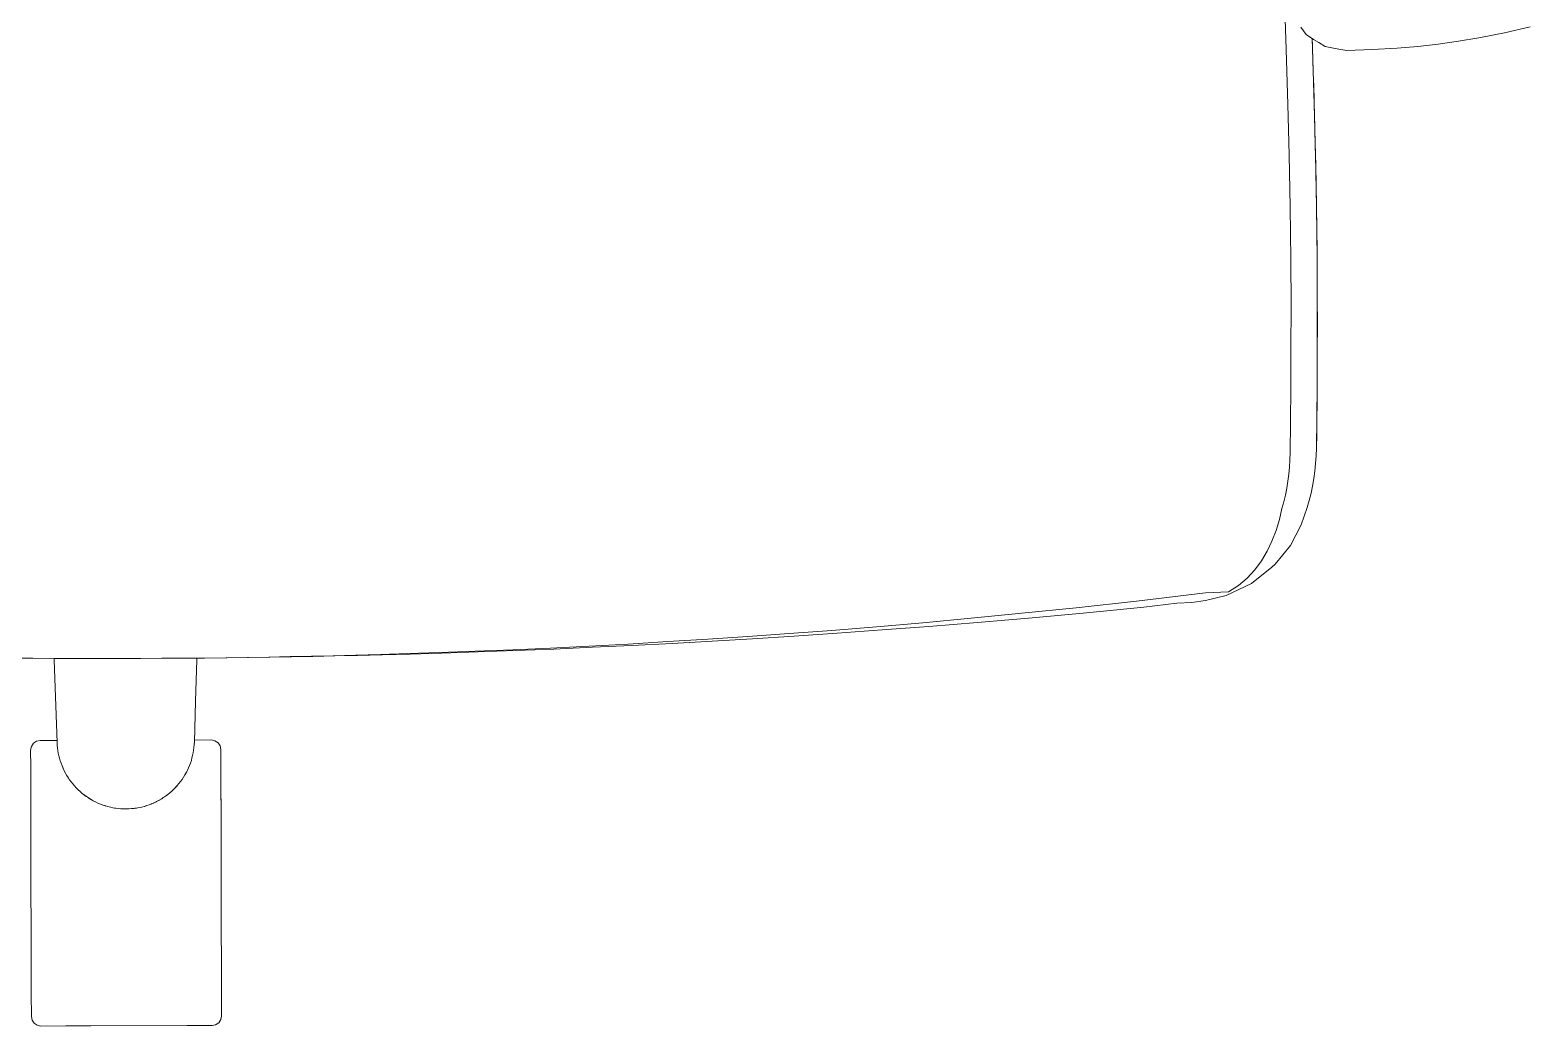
# Model space of a CAD drawing. Header units: inches. Extents: x 14 to 610, y 9 to 600.
# Drawn here: x 463.88 to 475.86, y 533.75 to 541.69 of the extents above; entities that cross this region are included whole.
import ezdxf
from ezdxf.enums import TextEntityAlignment as Align

# ---------------------------------------------------------------- set-up
doc = ezdxf.new("R2010")
doc.units = ezdxf.units.IN
doc.header["$MEASUREMENT"] = 0
doc.layers.add('A-FURN', color=7, linetype='Continuous')
doc.styles.get("Standard").update_dxf_attribs({"font": 'arial.ttf'})

# ---------------------------------------------------------------- blocks, each defined once
blk = doc.blocks.new('P_5CS712HBBK')
at = {"color": 0, "linetype": 'Continuous', "lineweight": 0}
for p, q in [((9.228, 6.213), (9.237, 5.971)), ((9.228, 6.213), (9.237, 5.971)), ((9.354, 6.147), (9.397, 6.09)), ((10.98, 6.104), (11.184, 6.151)), ((10.98, 6.104), (11.184, 6.151)), ((9.456, 6.05), (9.397, 6.09)), ((9.444, 6.058), (9.446, 6)), ((9.444, 6.058), (9.447, 5.976)), ((9.446, 6), (9.444, 6.058)), ((9.447, 5.976), (9.444, 6.058)), ((9.447, 5.976), (9.446, 6)), ((9.456, 6.05), (9.496, 6.026)), ((9.496, 6.026), (9.456, 6.05)), ((9.496, 6.026), (9.547, 5.995)), ((9.628, 5.978), (9.547, 5.995)), ((10.124, 5.98), (10.288, 5.995)), ((10.124, 5.98), (10.288, 5.995)), ((10.288, 5.995), (10.451, 6.013)), ((10.288, 5.995), (10.451, 6.013)), ((10.451, 6.013), (10.613, 6.036)), ((10.451, 6.013), (10.613, 6.036)), ((10.613, 6.036), (10.774, 6.063)), ((10.613, 6.036), (10.774, 6.063)), ((10.774, 6.063), (10.98, 6.104)), ((10.774, 6.063), (10.98, 6.104)), ((9.237, 5.971), (9.251, 5.531)), ((9.237, 5.971), (9.251, 5.531)), ((9.447, 5.976), (9.45, 5.892)), ((9.447, 5.976), (9.461, 5.534)), ((9.461, 5.534), (9.447, 5.976)), ((9.45, 5.892), (9.453, 5.784)), ((9.453, 5.784), (9.45, 5.892)), ((9.628, 5.978), (9.674, 5.971)), ((9.674, 5.971), (9.628, 5.978)), ((9.674, 5.971), (9.721, 5.963)), ((9.721, 5.963), (9.674, 5.971)), ((9.721, 5.963), (9.923, 5.969)), ((9.721, 5.963), (9.923, 5.969)), ((9.923, 5.969), (10.124, 5.98)), ((9.923, 5.969), (10.124, 5.98)), ((9.453, 5.784), (9.457, 5.676)), ((9.457, 5.676), (9.453, 5.784)), ((9.457, 5.676), (9.46, 5.569)), ((9.46, 5.569), (9.457, 5.676)), ((9.251, 5.531), (9.261, 5.129)), ((9.251, 5.531), (9.261, 5.129)), ((9.461, 5.534), (9.46, 5.569)), ((9.461, 5.534), (9.463, 5.459)), ((9.461, 5.534), (9.471, 5.13)), ((9.471, 5.13), (9.461, 5.534)), ((9.463, 5.459), (9.466, 5.336)), ((9.466, 5.336), (9.463, 5.459)), ((9.466, 5.336), (9.469, 5.198)), ((9.469, 5.198), (9.466, 5.336)), ((9.471, 5.13), (9.469, 5.198)), ((9.261, 5.129), (9.269, 4.711)), ((9.261, 5.129), (9.269, 4.711)), ((9.471, 5.13), (9.473, 5.047)), ((9.471, 5.13), (9.479, 4.713)), ((9.479, 4.713), (9.471, 5.13)), ((9.473, 5.047), (9.476, 4.888)), ((9.476, 4.888), (9.473, 5.047)), ((9.476, 4.888), (9.478, 4.721)), ((9.478, 4.721), (9.476, 4.888)), ((9.269, 4.711), (9.273, 4.297)), ((9.269, 4.711), (9.273, 4.297)), ((9.479, 4.713), (9.478, 4.721)), ((9.479, 4.713), (9.481, 4.544)), ((9.479, 4.713), (9.483, 4.301)), ((9.483, 4.301), (9.479, 4.713)), ((9.481, 4.544), (9.483, 4.356)), ((9.483, 4.356), (9.481, 4.544)), ((9.483, 4.301), (9.483, 4.356)), ((9.273, 4.297), (9.276, 3.921)), ((9.273, 4.297), (9.276, 3.921)), ((9.483, 4.301), (9.484, 4.154)), ((9.483, 4.301), (9.485, 3.93)), ((9.485, 3.93), (9.483, 4.301)), ((9.484, 4.154), (9.485, 4.049)), ((9.485, 4.049), (9.484, 4.154)), ((9.485, 3.93), (9.484, 4.154)), ((9.485, 4.049), (9.485, 3.941)), ((9.485, 3.941), (9.485, 4.049)), ((9.276, 3.921), (9.275, 3.58)), ((9.276, 3.921), (9.275, 3.58)), ((9.485, 3.941), (9.485, 3.934)), ((9.485, 3.934), (9.485, 3.941)), ((9.485, 3.93), (9.485, 3.594)), ((9.485, 3.594), (9.485, 3.93)), ((9.485, 3.924), (9.486, 3.832)), ((9.486, 3.832), (9.485, 3.924)), ((9.486, 3.724), (9.485, 3.618)), ((9.485, 3.618), (9.486, 3.724)), ((9.486, 3.832), (9.486, 3.724)), ((9.486, 3.724), (9.486, 3.832)), ((9.485, 3.594), (9.484, 3.292)), ((9.484, 3.292), (9.485, 3.594)), ((9.485, 3.618), (9.485, 3.601)), ((9.485, 3.601), (9.485, 3.618)), ((9.275, 3.58), (9.274, 3.271)), ((9.275, 3.58), (9.274, 3.271)), ((9.485, 3.584), (9.485, 3.515)), ((9.485, 3.515), (9.485, 3.584)), ((9.485, 3.515), (9.485, 3.387)), ((9.485, 3.515), (9.485, 3.387)), ((9.485, 3.387), (9.484, 3.306)), ((9.484, 3.306), (9.485, 3.387)), ((9.274, 3.271), (9.271, 2.995)), ((9.274, 3.271), (9.271, 2.995)), ((9.484, 3.292), (9.481, 3.024)), ((9.481, 3.024), (9.484, 3.292)), ((9.484, 3.262), (9.483, 3.139)), ((9.483, 3.139), (9.484, 3.262)), ((9.484, 3.282), (9.484, 3.262)), ((9.484, 3.262), (9.484, 3.282)), ((9.484, 3.269), (9.484, 3.262)), ((9.483, 3.139), (9.481, 3.027)), ((9.481, 3.027), (9.483, 3.139)), ((9.483, 3.182), (9.483, 3.139)), ((9.268, 2.752), (9.271, 2.995)), ((9.268, 2.752), (9.271, 2.995)), ((9.481, 3.024), (9.478, 2.787)), ((9.478, 2.787), (9.481, 3.024)), ((9.481, 3.024), (9.48, 2.903)), ((9.481, 3.02), (9.48, 2.903)), ((9.48, 2.903), (9.481, 3.02)), ((9.481, 3.022), (9.481, 3.02)), ((9.481, 3.02), (9.481, 3.022)), ((9.481, 3.021), (9.481, 3.02)), ((9.478, 2.787), (9.48, 2.903)), ((9.478, 2.787), (9.48, 2.903)), ((9.478, 2.787), (9.476, 2.726)), ((9.476, 2.726), (9.478, 2.787)), ((9.263, 2.637), (9.258, 2.581)), ((9.263, 2.637), (9.258, 2.581)), ((9.267, 2.695), (9.263, 2.637)), ((9.267, 2.695), (9.263, 2.637)), ((9.268, 2.752), (9.267, 2.695)), ((9.268, 2.752), (9.267, 2.695)), ((9.472, 2.665), (9.466, 2.605)), ((9.466, 2.605), (9.472, 2.665)), ((9.476, 2.726), (9.472, 2.665)), ((9.472, 2.665), (9.476, 2.726)), ((9.25, 2.525), (9.241, 2.469)), ((9.25, 2.525), (9.241, 2.469)), ((9.258, 2.581), (9.25, 2.525)), ((9.258, 2.581), (9.25, 2.525)), ((9.458, 2.545), (9.448, 2.486)), ((9.448, 2.486), (9.458, 2.545)), ((9.466, 2.605), (9.458, 2.545)), ((9.458, 2.545), (9.466, 2.605)), ((9.23, 2.414), (9.217, 2.36)), ((9.23, 2.414), (9.217, 2.36)), ((9.241, 2.469), (9.23, 2.414)), ((9.241, 2.469), (9.23, 2.414)), ((9.435, 2.428), (9.421, 2.371)), ((9.421, 2.371), (9.435, 2.428)), ((9.448, 2.486), (9.435, 2.428)), ((9.435, 2.428), (9.448, 2.486)), ((9.203, 2.307), (9.182, 2.219)), ((9.203, 2.307), (9.182, 2.219)), ((9.217, 2.36), (9.203, 2.307)), ((9.217, 2.36), (9.203, 2.307)), ((9.357, 2.177), (9.405, 2.314)), ((9.421, 2.371), (9.405, 2.314)), ((9.405, 2.314), (9.421, 2.371)), ((9.182, 2.219), (9.156, 2.132)), ((9.156, 2.132), (9.182, 2.219)), ((9.357, 2.177), (9.27, 2.012)), ((9.123, 2.047), (9.085, 1.965)), ((9.085, 1.965), (9.123, 2.047)), ((9.156, 2.132), (9.123, 2.047)), ((9.123, 2.047), (9.156, 2.132)), ((9.085, 1.965), (9.039, 1.888)), ((9.039, 1.888), (9.085, 1.965)), ((9.27, 2.012), (9.149, 1.861)), ((8.986, 1.816), (8.924, 1.75)), ((8.924, 1.75), (8.986, 1.816)), ((9.122, 1.838), (8.959, 1.709)), ((9.039, 1.888), (8.986, 1.816)), ((8.986, 1.816), (9.039, 1.888)), ((9.082, 1.806), (8.99, 1.732)), ((9.149, 1.861), (9.122, 1.838)), ((8.959, 1.709), (8.756, 1.613)), ((8.855, 1.692), (8.776, 1.642)), ((8.776, 1.642), (8.855, 1.692)), ((8.924, 1.75), (8.855, 1.692)), ((8.855, 1.692), (8.924, 1.75)), ((8.99, 1.732), (8.959, 1.709)), ((7.559, 1.515), (8.042, 1.568)), ((8.042, 1.568), (8.591, 1.633)), ((8.591, 1.572), (8.483, 1.555)), ((8.483, 1.555), (8.591, 1.572)), ((8.591, 1.633), (8.776, 1.642)), ((8.756, 1.613), (8.591, 1.572)), ((6.721, 1.43), (7.125, 1.47)), ((7.125, 1.47), (7.559, 1.515)), ((7.178, 1.431), (7.615, 1.471)), ((7.615, 1.471), (8.101, 1.519)), ((8.101, 1.519), (8.364, 1.551)), ((8.483, 1.555), (8.364, 1.551)), ((8.364, 1.551), (8.483, 1.555)), ((5.266, 1.308), (5.608, 1.334)), ((5.608, 1.334), (5.965, 1.363)), ((5.651, 1.311), (6.01, 1.337)), ((5.965, 1.363), (6.336, 1.395)), ((6.01, 1.337), (6.383, 1.365)), ((6.336, 1.395), (6.721, 1.43)), ((6.383, 1.365), (6.771, 1.396)), ((6.771, 1.396), (7.178, 1.431)), ((3.362, 1.193), (3.669, 1.208)), ((3.388, 1.185), (3.697, 1.199)), ((3.669, 1.208), (3.981, 1.225)), ((3.697, 1.199), (4.012, 1.214)), ((3.981, 1.225), (4.299, 1.244)), ((4.012, 1.214), (4.332, 1.23)), ((4.299, 1.244), (4.617, 1.263)), ((4.332, 1.23), (4.653, 1.248)), ((4.617, 1.263), (4.937, 1.285)), ((4.653, 1.248), (4.975, 1.267)), ((4.937, 1.285), (5.266, 1.308)), ((4.975, 1.267), (5.306, 1.288)), ((5.306, 1.288), (5.651, 1.311)), ((-0.943, 1.112), (-0.773, 1.111)), ((-0.773, 1.111), (-0.602, 1.11)), ((-0.602, 1.096), (-0.602, 1.11)), ((-0.602, 1.096), (-0.602, 1.11)), ((-0.602, 1.11), (-0.602, 1.096)), ((-0.602, 1.11), (-0.43, 1.109)), ((-0.58, 0.438), (-0.602, 1.096)), ((-0.602, 1.096), (-0.58, 0.438)), ((-0.43, 1.109), (-0.258, 1.109)), ((-0.258, 1.109), (-0.086, 1.109)), ((-0.086, 1.109), (0.086, 1.11)), ((0.086, 1.11), (0.257, 1.111)), ((0.257, 1.111), (0.428, 1.112)), ((0.428, 1.112), (0.599, 1.113)), ((0.526, 0.77), (0.536, 1.099)), ((0.536, 1.099), (0.536, 1.113)), ((0.599, 1.113), (0.776, 1.115)), ((0.599, 1.113), (0.77, 1.115)), ((0.77, 1.115), (0.941, 1.118)), ((0.776, 1.115), (0.948, 1.117)), ((0.941, 1.118), (1.111, 1.12)), ((0.948, 1.117), (1.12, 1.12)), ((1.111, 1.12), (1.282, 1.124)), ((1.12, 1.12), (1.292, 1.123)), ((1.282, 1.124), (1.452, 1.127)), ((1.292, 1.123), (1.464, 1.126)), ((1.452, 1.127), (1.625, 1.131)), ((1.464, 1.126), (1.638, 1.13)), ((1.625, 1.131), (1.806, 1.136)), ((1.638, 1.13), (1.82, 1.134)), ((1.806, 1.136), (2.003, 1.141)), ((1.82, 1.134), (2.018, 1.139)), ((2.003, 1.141), (2.223, 1.148)), ((2.018, 1.139), (2.24, 1.145)), ((2.223, 1.148), (2.475, 1.156)), ((2.24, 1.145), (2.494, 1.152)), ((2.475, 1.156), (2.759, 1.167)), ((2.494, 1.152), (2.78, 1.162)), ((2.759, 1.167), (3.059, 1.179)), ((2.78, 1.162), (3.083, 1.173)), ((3.059, 1.179), (3.362, 1.193)), ((3.083, 1.173), (3.388, 1.185)), ((0.517, 0.441), (0.526, 0.77)), ((-0.791, 0.379), (-0.785, 0.408)), ((-0.785, 0.408), (-0.791, 0.379)), ((-0.791, 0.376), (-0.791, 0.379)), ((-0.791, 0.376), (-0.791, 0.367)), ((-0.791, 0.366), (-0.791, 0.376)), ((-0.791, 0.367), (-0.791, 0.367)), ((-0.791, 0.332), (-0.791, 0.366)), ((-0.791, 0.35), (-0.791, 0.366)), ((-0.785, 0.408), (-0.769, 0.433)), ((-0.769, 0.433), (-0.785, 0.408)), ((-0.769, 0.433), (-0.744, 0.449)), ((-0.744, 0.449), (-0.769, 0.433)), ((-0.744, 0.449), (-0.715, 0.455)), ((-0.715, 0.455), (-0.744, 0.449)), ((-0.715, 0.455), (-0.58, 0.456)), ((-0.715, 0.455), (-0.58, 0.456)), ((-0.58, 0.438), (-0.578, 0.417)), ((-0.58, 0.438), (-0.58, 0.438)), ((-0.578, 0.417), (-0.576, 0.396)), ((-0.578, 0.415), (-0.578, 0.415)), ((-0.578, 0.415), (-0.578, 0.414)), ((-0.578, 0.413), (-0.578, 0.41)), ((-0.578, 0.408), (-0.578, 0.41)), ((-0.576, 0.396), (-0.574, 0.375)), ((-0.574, 0.375), (-0.57, 0.354)), ((0.508, 0.357), (0.511, 0.378)), ((0.511, 0.378), (0.514, 0.399)), ((0.514, 0.399), (0.516, 0.42)), ((0.515, 0.417), (0.515, 0.418)), ((0.515, 0.417), (0.515, 0.417)), ((0.516, 0.42), (0.517, 0.441)), ((0.516, 0.434), (0.516, 0.421)), ((0.516, 0.421), (0.516, 0.421)), ((0.652, 0.459), (0.517, 0.458)), ((0.517, 0.458), (0.652, 0.459)), ((0.517, 0.441), (0.517, 0.441)), ((0.652, 0.459), (0.681, 0.453)), ((0.681, 0.453), (0.652, 0.459)), ((0.681, 0.453), (0.706, 0.437)), ((0.706, 0.437), (0.681, 0.453)), ((0.706, 0.437), (0.723, 0.412)), ((0.723, 0.412), (0.706, 0.437)), ((0.723, 0.407), (0.723, 0.412)), ((0.729, 0.383), (0.723, 0.412)), ((0.729, 0.383), (0.729, 0.38)), ((0.729, 0.371), (0.729, 0.38)), ((0.729, 0.38), (0.729, 0.372)), ((0.729, 0.37), (0.729, 0.371)), ((0.729, 0.371), (0.729, 0.37)), ((0.729, 0.37), (0.729, 0.354)), ((-0.791, 0.327), (-0.791, 0.35)), ((-0.791, 0.327), (-0.791, 0.332)), ((-0.791, 0.327), (-0.791, 0.332)), ((-0.79, 0.298), (-0.791, 0.327)), ((-0.79, 0.263), (-0.79, 0.298)), ((-0.79, 0.274), (-0.79, 0.278)), ((-0.79, 0.27), (-0.79, 0.274)), ((-0.79, 0.222), (-0.79, 0.263)), ((-0.79, 0.263), (-0.79, 0.263)), ((-0.57, 0.354), (-0.566, 0.333)), ((-0.566, 0.334), (-0.566, 0.334)), ((-0.566, 0.334), (-0.566, 0.333)), ((-0.566, 0.333), (-0.561, 0.313)), ((-0.564, 0.325), (-0.563, 0.321)), ((-0.562, 0.319), (-0.563, 0.321)), ((-0.561, 0.313), (-0.555, 0.293)), ((-0.555, 0.293), (-0.548, 0.273)), ((-0.548, 0.273), (-0.54, 0.253)), ((-0.542, 0.256), (-0.541, 0.255)), ((-0.541, 0.255), (-0.541, 0.255)), ((-0.54, 0.253), (-0.532, 0.233)), ((0.47, 0.236), (0.479, 0.256)), ((0.479, 0.256), (0.486, 0.275)), ((0.479, 0.258), (0.48, 0.258)), ((0.48, 0.258), (0.48, 0.259)), ((0.485, 0.274), (0.486, 0.275)), ((0.486, 0.275), (0.493, 0.296)), ((0.486, 0.276), (0.486, 0.276)), ((0.486, 0.276), (0.486, 0.276)), ((0.486, 0.275), (0.486, 0.276)), ((0.486, 0.275), (0.486, 0.275)), ((0.493, 0.296), (0.498, 0.316)), ((0.498, 0.316), (0.503, 0.336)), ((0.498, 0.316), (0.499, 0.317)), ((0.498, 0.316), (0.498, 0.316)), ((0.498, 0.316), (0.499, 0.316)), ((0.503, 0.336), (0.508, 0.357)), ((0.503, 0.336), (0.503, 0.337)), ((0.503, 0.336), (0.503, 0.336)), ((0.505, 0.343), (0.506, 0.347)), ((0.508, 0.357), (0.506, 0.347)), ((0.508, 0.357), (0.508, 0.357)), ((0.508, 0.357), (0.508, 0.357)), ((0.508, 0.357), (0.508, 0.357)), ((0.729, 0.336), (0.729, 0.354)), ((0.729, 0.354), (0.729, 0.331)), ((0.729, 0.278), (0.729, 0.336)), ((0.729, 0.331), (0.729, 0.302)), ((0.729, 0.302), (0.729, 0.267)), ((0.729, 0.267), (0.729, 0.278)), ((0.729, 0.267), (0.729, 0.226)), ((-0.79, 0.2), (-0.79, 0.222)), ((-0.79, 0.194), (-0.79, 0.2)), ((-0.79, 0.189), (-0.79, 0.194)), ((-0.79, 0.176), (-0.79, 0.189)), ((-0.79, 0.124), (-0.79, 0.176)), ((-0.79, 0.068), (-0.79, 0.124)), ((-0.79, 0.124), (-0.79, 0.124)), ((-0.534, 0.238), (-0.533, 0.235)), ((-0.533, 0.235), (-0.533, 0.235)), ((-0.532, 0.233), (-0.523, 0.214)), ((-0.523, 0.214), (-0.513, 0.195)), ((-0.513, 0.195), (-0.503, 0.177)), ((-0.506, 0.183), (-0.506, 0.182)), ((-0.506, 0.182), (-0.505, 0.181)), ((-0.503, 0.177), (-0.492, 0.159)), ((-0.492, 0.159), (-0.48, 0.141)), ((-0.49, 0.157), (-0.49, 0.156)), ((-0.488, 0.154), (-0.49, 0.156)), ((-0.48, 0.141), (-0.467, 0.124)), ((-0.467, 0.124), (-0.454, 0.108)), ((0.394, 0.111), (0.407, 0.127)), ((0.407, 0.127), (0.406, 0.126)), ((0.406, 0.126), (0.406, 0.126)), ((0.406, 0.126), (0.406, 0.126)), ((0.407, 0.127), (0.419, 0.144)), ((0.409, 0.131), (0.417, 0.142)), ((0.418, 0.143), (0.417, 0.142)), ((0.419, 0.144), (0.431, 0.162)), ((0.43, 0.161), (0.428, 0.158)), ((0.43, 0.161), (0.43, 0.161)), ((0.43, 0.161), (0.43, 0.161)), ((0.431, 0.162), (0.442, 0.18)), ((0.442, 0.18), (0.452, 0.198)), ((0.444, 0.184), (0.445, 0.185)), ((0.444, 0.183), (0.444, 0.184)), ((0.452, 0.198), (0.462, 0.217)), ((0.452, 0.199), (0.456, 0.206)), ((0.452, 0.198), (0.452, 0.198)), ((0.452, 0.198), (0.452, 0.198)), ((0.452, 0.198), (0.452, 0.198)), ((0.458, 0.21), (0.456, 0.206)), ((0.462, 0.217), (0.47, 0.236)), ((0.729, 0.226), (0.729, 0.204)), ((0.729, 0.198), (0.729, 0.204)), ((0.729, 0.192), (0.729, 0.198)), ((0.729, 0.192), (0.729, 0.18)), ((0.729, 0.18), (0.729, 0.128)), ((0.729, 0.128), (0.729, 0.072)), ((0.729, 0.128), (0.729, 0.128)), ((-0.79, 0.095), (-0.79, 0.102)), ((-0.79, 0.087), (-0.79, 0.095)), ((-0.79, 0.006), (-0.79, 0.068)), ((-0.79, -0.059), (-0.79, 0.006)), ((-0.79, 0.006), (-0.79, 0.006)), ((-0.46, 0.115), (-0.459, 0.114)), ((-0.459, 0.114), (-0.458, 0.113)), ((-0.454, 0.108), (-0.44, 0.092)), ((-0.44, 0.092), (-0.426, 0.076)), ((-0.435, 0.086), (-0.434, 0.085)), ((-0.431, 0.082), (-0.434, 0.085)), ((-0.426, 0.076), (-0.411, 0.061)), ((-0.411, 0.061), (-0.395, 0.047)), ((-0.404, 0.055), (-0.403, 0.054)), ((-0.403, 0.054), (-0.402, 0.053)), ((-0.395, 0.047), (-0.379, 0.033)), ((-0.379, 0.033), (-0.369, 0.025)), ((-0.3, -0.021), (-0.369, 0.025)), ((-0.363, 0.02), (-0.369, 0.025)), ((-0.328, -0.004), (-0.369, 0.025)), ((-0.346, 0.008), (-0.369, 0.025)), ((-0.369, 0.025), (-0.367, 0.023)), ((-0.365, 0.022), (-0.367, 0.023)), ((-0.363, 0.02), (-0.346, 0.008)), ((-0.346, 0.008), (-0.328, -0.004)), ((-0.34, 0.004), (-0.339, 0.003)), ((-0.339, 0.003), (-0.338, 0.002)), ((0.269, -0.001), (0.287, 0.01)), ((0.277, 0.004), (0.279, 0.005)), ((0.279, 0.005), (0.28, 0.006)), ((0.285, 0.009), (0.284, 0.008)), ((0.284, 0.009), (0.285, 0.009)), ((0.287, 0.01), (0.285, 0.009)), ((0.285, 0.009), (0.285, 0.009)), ((0.287, 0.01), (0.304, 0.023)), ((0.304, 0.023), (0.32, 0.036)), ((0.313, 0.031), (0.316, 0.033)), ((0.319, 0.035), (0.316, 0.033)), ((0.318, 0.035), (0.319, 0.035)), ((0.319, 0.035), (0.319, 0.035)), ((0.32, 0.036), (0.336, 0.05)), ((0.336, 0.05), (0.351, 0.064)), ((0.342, 0.055), (0.343, 0.056)), ((0.343, 0.056), (0.344, 0.057)), ((0.366, 0.079), (0.344, 0.058)), ((0.351, 0.064), (0.35, 0.063)), ((0.35, 0.063), (0.35, 0.063)), ((0.35, 0.063), (0.35, 0.063)), ((0.351, 0.064), (0.366, 0.079)), ((0.366, 0.079), (0.38, 0.095)), ((0.368, 0.082), (0.37, 0.084)), ((0.379, 0.094), (0.37, 0.084)), ((0.379, 0.094), (0.379, 0.094)), ((0.379, 0.093), (0.379, 0.094)), ((0.38, 0.095), (0.394, 0.111)), ((0.397, 0.115), (0.398, 0.116)), ((0.398, 0.116), (0.399, 0.117)), ((0.729, 0.099), (0.729, 0.106)), ((0.729, 0.091), (0.729, 0.099)), ((0.729, 0.072), (0.729, 0.01)), ((0.729, 0.01), (0.73, -0.055)), ((0.729, 0.01), (0.729, 0.01)), ((-0.79, -0.021), (-0.79, -0.014)), ((-0.79, -0.031), (-0.79, -0.021)), ((-0.789, -0.129), (-0.79, -0.059)), ((-0.328, -0.004), (-0.3, -0.021)), ((-0.328, -0.004), (-0.31, -0.015)), ((-0.31, -0.015), (-0.3, -0.021)), ((-0.292, -0.026), (-0.3, -0.021)), ((-0.292, -0.026), (-0.273, -0.035)), ((-0.273, -0.035), (-0.291, -0.026)), ((-0.291, -0.026), (-0.291, -0.026)), ((-0.273, -0.035), (-0.254, -0.044)), ((-0.269, -0.037), (-0.268, -0.038)), ((-0.268, -0.038), (-0.267, -0.038)), ((-0.254, -0.044), (-0.234, -0.052)), ((-0.234, -0.052), (-0.214, -0.06)), ((-0.214, -0.06), (-0.194, -0.067)), ((-0.209, -0.062), (-0.208, -0.062)), ((-0.194, -0.067), (-0.208, -0.062)), ((-0.194, -0.067), (-0.174, -0.072)), ((-0.192, -0.067), (-0.192, -0.067)), ((-0.192, -0.067), (-0.191, -0.068)), ((-0.174, -0.072), (-0.154, -0.078)), ((-0.154, -0.078), (-0.133, -0.082)), ((-0.133, -0.082), (-0.112, -0.085)), ((-0.122, -0.084), (-0.12, -0.084)), ((-0.112, -0.085), (-0.12, -0.084)), ((-0.112, -0.085), (-0.112, -0.085)), ((-0.112, -0.085), (-0.111, -0.085)), ((-0.112, -0.085), (-0.091, -0.088)), ((-0.091, -0.088), (-0.07, -0.09)), ((-0.07, -0.09), (-0.049, -0.091)), ((-0.049, -0.091), (-0.028, -0.091)), ((-0.031, -0.091), (-0.03, -0.091)), ((-0.031, -0.091), (-0.03, -0.091)), ((-0.03, -0.091), (-0.03, -0.091)), ((-0.03, -0.091), (-0.03, -0.091)), ((-0.028, -0.091), (-0.03, -0.091)), ((-0.028, -0.091), (-0.007, -0.091)), ((-0.007, -0.091), (0.014, -0.089)), ((0.011, -0.09), (0.012, -0.09)), ((0.012, -0.09), (0.013, -0.09)), ((0.012, -0.09), (0.013, -0.09)), ((0.014, -0.089), (0.035, -0.087)), ((0.035, -0.087), (0.055, -0.084)), ((0.041, -0.086), (0.045, -0.086)), ((0.054, -0.085), (0.045, -0.086)), ((0.051, -0.085), (0.052, -0.085)), ((0.052, -0.085), (0.052, -0.085)), ((0.055, -0.084), (0.054, -0.085)), ((0.054, -0.085), (0.054, -0.085)), ((0.054, -0.085), (0.054, -0.085)), ((0.055, -0.084), (0.076, -0.081)), ((0.076, -0.081), (0.097, -0.076)), ((0.095, -0.076), (0.096, -0.076)), ((0.095, -0.076), (0.096, -0.076)), ((0.095, -0.076), (0.095, -0.076)), ((0.097, -0.076), (0.117, -0.071)), ((0.117, -0.071), (0.137, -0.065)), ((0.117, -0.071), (0.118, -0.071)), ((0.136, -0.065), (0.118, -0.071)), ((0.131, -0.067), (0.132, -0.067)), ((0.132, -0.067), (0.132, -0.066)), ((0.135, -0.065), (0.136, -0.065)), ((0.136, -0.065), (0.136, -0.065)), ((0.137, -0.065), (0.136, -0.065)), ((0.137, -0.065), (0.157, -0.058)), ((0.157, -0.058), (0.177, -0.05)), ((0.173, -0.052), (0.175, -0.051)), ((0.175, -0.051), (0.188, -0.045)), ((0.175, -0.051), (0.176, -0.05)), ((0.177, -0.05), (0.196, -0.042)), ((0.192, -0.044), (0.188, -0.045)), ((0.196, -0.042), (0.215, -0.033)), ((0.206, -0.037), (0.208, -0.036)), ((0.213, -0.034), (0.207, -0.037)), ((0.208, -0.036), (0.209, -0.036)), ((0.21, -0.035), (0.213, -0.034)), ((0.212, -0.034), (0.213, -0.034)), ((0.215, -0.033), (0.213, -0.034)), ((0.215, -0.033), (0.221, -0.03)), ((0.256, -0.01), (0.221, -0.03)), ((0.233, -0.023), (0.221, -0.03)), ((0.233, -0.023), (0.256, -0.01)), ((0.233, -0.023), (0.252, -0.013)), ((0.248, -0.015), (0.25, -0.014)), ((0.25, -0.014), (0.255, -0.011)), ((0.25, -0.014), (0.251, -0.013)), ((0.252, -0.013), (0.256, -0.01)), ((0.255, -0.01), (0.255, -0.011)), ((0.269, -0.001), (0.256, -0.01)), ((0.73, -0.017), (0.73, -0.01)), ((0.73, -0.027), (0.73, -0.017)), ((0.73, -0.055), (0.73, -0.125)), ((-0.789, -0.146), (-0.789, -0.129)), ((-0.789, -0.153), (-0.789, -0.146)), ((-0.789, -0.163), (-0.789, -0.153)), ((-0.789, -0.202), (-0.789, -0.163)), ((-0.789, -0.277), (-0.789, -0.202)), ((0.73, -0.125), (0.73, -0.142)), ((0.73, -0.149), (0.73, -0.142)), ((0.73, -0.159), (0.73, -0.149)), ((0.73, -0.159), (0.73, -0.198)), ((0.73, -0.198), (0.73, -0.273)), ((-0.789, -0.296), (-0.789, -0.277)), ((-0.789, -0.356), (-0.789, -0.277)), ((-0.789, -0.436), (-0.789, -0.296)), ((-0.789, -0.306), (-0.789, -0.296)), ((-0.789, -0.436), (-0.789, -0.356)), ((0.73, -0.273), (0.73, -0.292)), ((0.73, -0.292), (0.73, -0.286)), ((0.73, -0.302), (0.73, -0.292)), ((0.73, -0.292), (0.73, -0.352)), ((0.73, -0.352), (0.731, -0.432)), ((-0.789, -0.444), (-0.789, -0.436)), ((-0.789, -0.448), (-0.789, -0.444)), ((-0.789, -0.456), (-0.789, -0.448)), ((-0.788, -0.518), (-0.789, -0.456)), ((0.731, -0.432), (0.731, -0.44)), ((0.731, -0.444), (0.731, -0.44)), ((0.731, -0.444), (0.731, -0.444)), ((0.731, -0.452), (0.731, -0.444)), ((0.731, -0.452), (0.731, -0.514)), ((-0.788, -0.601), (-0.788, -0.518)), ((0.731, -0.514), (0.731, -0.597)), ((0.731, -0.529), (0.731, -0.553)), ((0.731, -0.597), (0.731, -0.68)), ((-0.788, -0.604), (-0.788, -0.601)), ((-0.788, -0.605), (-0.788, -0.604)), ((-0.788, -0.609), (-0.788, -0.605)), ((-0.788, -0.684), (-0.788, -0.605)), ((-0.788, -0.768), (-0.788, -0.684)), ((0.731, -0.601), (0.731, -0.6)), ((0.731, -0.601), (0.731, -0.601)), ((0.731, -0.605), (0.731, -0.601)), ((0.731, -0.68), (0.731, -0.76)), ((-0.788, -0.764), (-0.788, -0.76)), ((-0.788, -0.764), (-0.788, -0.764)), ((-0.788, -0.765), (-0.788, -0.764)), ((-0.788, -0.851), (-0.788, -0.768)), ((-0.788, -0.836), (-0.788, -0.812)), ((0.731, -0.76), (0.731, -0.756)), ((0.731, -0.761), (0.731, -0.76)), ((0.731, -0.761), (0.731, -0.764)), ((0.731, -0.764), (0.732, -0.847)), ((-0.787, -0.912), (-0.788, -0.851)), ((-0.787, -0.921), (-0.787, -0.912)), ((-0.787, -0.921), (-0.787, -0.921)), ((-0.787, -0.925), (-0.787, -0.921)), ((-0.787, -0.933), (-0.787, -0.925)), ((-0.787, -1.013), (-0.787, -0.933)), ((0.732, -0.847), (0.732, -0.909)), ((0.732, -0.917), (0.732, -0.909)), ((0.732, -0.921), (0.732, -0.917)), ((0.732, -0.921), (0.732, -0.929)), ((0.732, -0.929), (0.732, -1.069)), ((0.732, -0.929), (0.732, -1.009)), ((-0.787, -1.072), (-0.787, -1.013)), ((-0.787, -1.073), (-0.787, -1.062)), ((-0.787, -1.078), (-0.787, -1.073)), ((-0.787, -1.091), (-0.787, -1.073)), ((0.732, -1.009), (0.732, -1.087)), ((0.732, -1.069), (0.732, -1.058)), ((0.732, -1.087), (0.732, -1.069)), ((-0.787, -1.167), (-0.787, -1.091)), ((-0.787, -1.205), (-0.787, -1.167)), ((0.732, -1.087), (0.732, -1.163)), ((0.732, -1.163), (0.733, -1.202)), ((-0.787, -1.216), (-0.787, -1.205)), ((-0.787, -1.223), (-0.787, -1.216)), ((-0.787, -1.24), (-0.787, -1.223)), ((-0.786, -1.309), (-0.787, -1.24)), ((-0.786, -1.375), (-0.786, -1.309)), ((0.733, -1.212), (0.733, -1.202)), ((0.733, -1.219), (0.733, -1.212)), ((0.733, -1.219), (0.733, -1.236)), ((0.733, -1.236), (0.733, -1.306)), ((0.733, -1.306), (0.733, -1.371)), ((-0.786, -1.347), (-0.786, -1.338)), ((-0.786, -1.355), (-0.786, -1.347)), ((-0.786, -1.436), (-0.786, -1.375)), ((-0.786, -1.375), (-0.786, -1.375)), ((-0.786, -1.493), (-0.786, -1.436)), ((0.733, -1.343), (0.733, -1.334)), ((0.733, -1.351), (0.733, -1.343)), ((0.733, -1.371), (0.733, -1.432)), ((0.733, -1.371), (0.733, -1.371)), ((0.733, -1.432), (0.733, -1.489)), ((-0.786, -1.464), (-0.786, -1.456)), ((-0.786, -1.471), (-0.786, -1.464)), ((-0.786, -1.545), (-0.786, -1.493)), ((-0.786, -1.493), (-0.786, -1.493)), ((-0.786, -1.557), (-0.786, -1.545)), ((-0.786, -1.563), (-0.786, -1.557)), ((0.733, -1.46), (0.733, -1.452)), ((0.733, -1.467), (0.733, -1.46)), ((0.733, -1.489), (0.733, -1.541)), ((0.733, -1.489), (0.733, -1.489)), ((0.733, -1.541), (0.734, -1.639)), ((0.733, -1.541), (0.733, -1.553)), ((0.733, -1.559), (0.733, -1.553)), ((-0.786, -1.569), (-0.786, -1.563)), ((-0.786, -1.591), (-0.786, -1.569)), ((-0.786, -1.632), (-0.786, -1.591)), ((-0.786, -1.642), (-0.786, -1.632)), ((-0.786, -1.642), (-0.786, -1.632)), ((-0.786, -1.647), (-0.786, -1.642)), ((-0.785, -1.667), (-0.786, -1.647)), ((-0.785, -1.667), (-0.785, -1.718)), ((-0.785, -1.696), (-0.785, -1.667)), ((0.734, -1.565), (0.733, -1.559)), ((0.733, -1.559), (0.734, -1.587)), ((0.734, -1.587), (0.734, -1.628)), ((0.734, -1.639), (0.734, -1.628)), ((0.734, -1.628), (0.734, -1.639)), ((0.734, -1.643), (0.734, -1.639)), ((0.734, -1.643), (0.734, -1.663)), ((0.734, -1.663), (0.734, -1.692)), ((-0.785, -1.701), (-0.785, -1.696)), ((-0.785, -1.701), (-0.785, -1.699)), ((-0.785, -1.7), (-0.785, -1.701)), ((-0.785, -1.703), (-0.785, -1.701)), ((-0.785, -1.718), (-0.785, -1.703)), ((-0.785, -1.735), (-0.785, -1.718)), ((-0.785, -1.735), (-0.785, -1.736)), ((-0.785, -1.736), (-0.785, -1.735)), ((-0.785, -1.736), (-0.785, -1.735)), ((-0.785, -1.744), (-0.785, -1.736)), ((-0.785, -1.744), (-0.785, -1.736)), ((-0.785, -1.748), (-0.785, -1.744)), ((-0.779, -1.777), (-0.785, -1.748)), ((-0.785, -1.748), (-0.779, -1.777)), ((-0.763, -1.801), (-0.779, -1.777)), ((-0.779, -1.777), (-0.763, -1.801)), ((0.728, -1.773), (0.712, -1.798)), ((0.712, -1.798), (0.728, -1.773)), ((0.734, -1.744), (0.728, -1.773)), ((0.728, -1.773), (0.734, -1.744)), ((0.734, -1.697), (0.734, -1.692)), ((0.734, -1.692), (0.734, -1.714)), ((0.734, -1.731), (0.734, -1.697)), ((0.734, -1.714), (0.734, -1.731)), ((0.734, -1.732), (0.734, -1.731)), ((0.734, -1.731), (0.734, -1.741)), ((0.734, -1.741), (0.734, -1.732)), ((0.734, -1.741), (0.734, -1.744)), ((-0.738, -1.818), (-0.763, -1.801)), ((-0.763, -1.801), (-0.738, -1.818)), ((-0.709, -1.824), (-0.738, -1.818)), ((-0.738, -1.818), (-0.709, -1.824)), ((-0.709, -1.824), (-0.51, -1.823)), ((-0.709, -1.824), (-0.51, -1.823)), ((-0.31, -1.823), (-0.51, -1.823)), ((-0.31, -1.823), (-0.51, -1.823)), ((-0.31, -1.823), (0.459, -1.821)), ((0.459, -1.821), (-0.31, -1.823)), ((0.459, -1.821), (0.658, -1.82)), ((0.658, -1.82), (0.459, -1.821)), ((0.687, -1.814), (0.658, -1.82)), ((0.658, -1.82), (0.687, -1.814)), ((0.712, -1.798), (0.687, -1.814)), ((0.687, -1.814), (0.712, -1.798))]:
    blk.add_line(p, q, dxfattribs=at)
at = {"layer": 'A-FURN'}
blk.add_attdef('CAPTG', text='', height=7, dxfattribs=at).set_placement((-1, -3.819), align=Align.CENTER)
at = {"layer": 'A-FURN', "flags": 1}
for tag in ['CAPPN', 'CAPPD', 'CAPMG', 'CAPMC', 'CAPGC', 'CAPALIAS1', 'CAPALIAS2', 'CAPALIAS3', 'CAPBLDG', 'CAPFLOOR', 'CAPDEPT', 'CAPPERSON', 'CAPPL', 'CAPQT', 'CAPDH']:
    blk.add_attdef(tag, (0, 0), '', height=0.001, dxfattribs=at)

msp = doc.modelspace()

# ---------------------------------------------------------------- block references
at = {"layer": 'A-FURN'}
msp.add_blockref('P_5CS712HBBK', (464.67983, 535.56907), dxfattribs=at)

doc.saveas('drawing.dxf')
